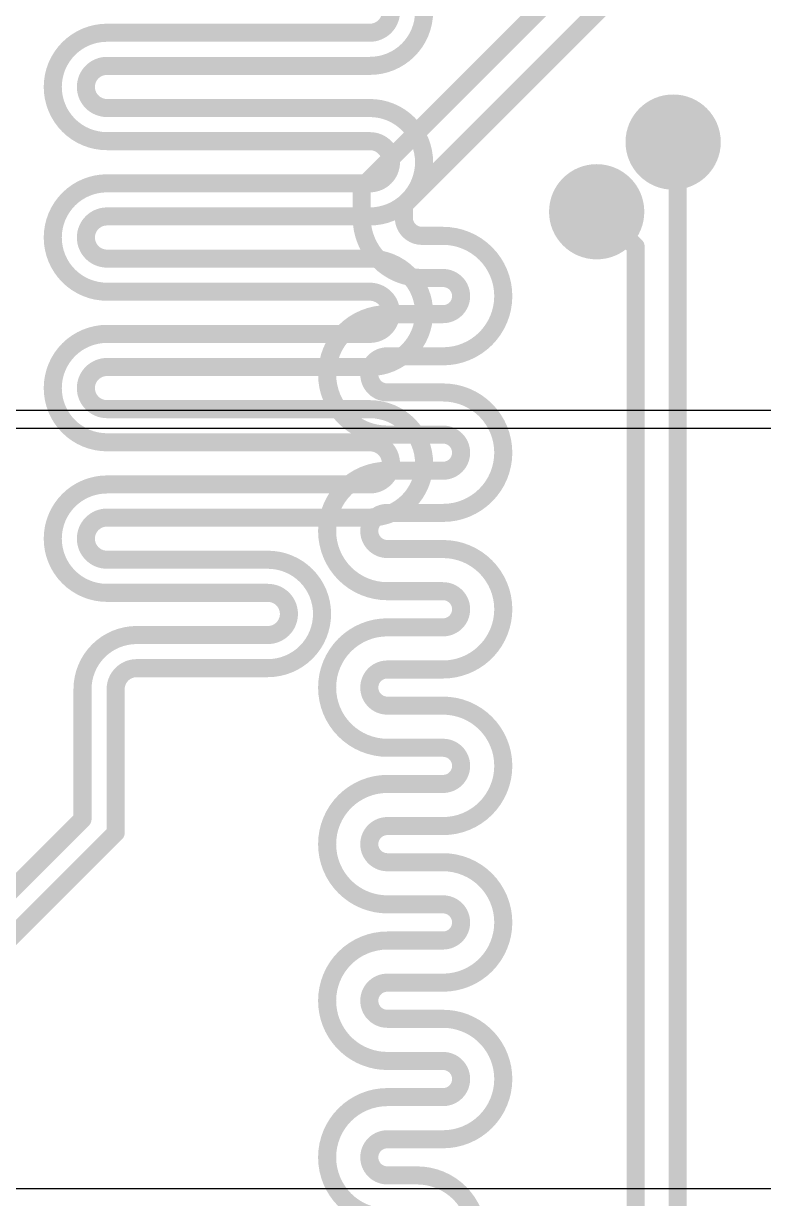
# Model space of a CAD drawing. Header units: millimetres. Extents: x 0 to 172, y 0 to 138.
# Drawn here: x 84.93 to 91.17, y 26.65 to 36.56 of the extents above; entities that cross this region are included whole.
import ezdxf

# ---------------------------------------------------------------- set-up
doc = ezdxf.new("R2010")
doc.units = ezdxf.units.MM
for name, color, linetype in [('BottomLayer', 5, 'Continuous'), ('BottomSolder', 6, 'Continuous'), ('TopLayer', 1, 'Continuous'), ('TopSolder', 216, 'Continuous'), ('ViaHoleLayer', 16, 'Continuous')]:
    doc.layers.add(name, color=color, linetype=linetype)

msp = doc.modelspace()

# ---------------------------------------------------------------- hatches: boundary and pattern name
at = {"layer": 'BottomLayer'}
h = msp.add_hatch(color=5, dxfattribs=at)
edge = h.paths.add_edge_path()
edge.add_arc((90.4084171, 35.5634036), 0.2999994, 0, 360)
h = msp.add_hatch(color=5, dxfattribs=at)
edge = h.paths.add_edge_path()
edge.add_arc((89.7636, 34.9758), 0.2999994, 0, 360)
at = {"layer": 'BottomSolder'}
h = msp.add_hatch(color=6, dxfattribs=at)
edge = h.paths.add_edge_path()
edge.add_arc((90.4084171, 35.5634036), 0.4015993999999999, 0, 360)
h = msp.add_hatch(color=6, dxfattribs=at)
edge = h.paths.add_edge_path()
edge.add_arc((89.7636, 34.9758), 0.4015993999999999, 0, 360)
at = {"layer": 'TopLayer'}
h = msp.add_hatch(color=1, dxfattribs=at)
edge = h.paths.add_edge_path()
edge.add_arc((90.4084171, 35.5634036), 0.2999994, 0, 360)
h = msp.add_hatch(color=1, dxfattribs=at)
edge = h.paths.add_edge_path()
edge.add_arc((89.7636, 34.9758), 0.2999994, 0, 360)
at = {"layer": 'TopSolder'}
h = msp.add_hatch(color=216, dxfattribs=at)
edge = h.paths.add_edge_path()
edge.add_arc((90.4084171, 35.5634036), 0.4015993999999999, 0, 360)
h = msp.add_hatch(color=216, dxfattribs=at)
edge = h.paths.add_edge_path()
edge.add_arc((89.7636, 34.9758), 0.4015993999999999, 0, 360)
at = {"layer": 'ViaHoleLayer'}
h = msp.add_hatch(color=16, dxfattribs=at)
edge = h.paths.add_edge_path()
edge.add_arc((90.4084171, 35.5634036), 0.1499997, 0, 360)
h = msp.add_hatch(color=16, dxfattribs=at)
edge = h.paths.add_edge_path()
edge.add_arc((89.7636, 34.9758), 0.1499997, 0, 360)

# ---------------------------------------------------------------- linework, layer by layer
at = {"layer": 'BottomLayer'}
for p, q in [((103.7336, 33.2994), (31.0642, 33.2994)), ((81.16189761999999, 26.73753606), (89.3361307, 26.73753606)), ((89.3361307, 26.73753606), (92.39278448, 26.73753606))]:
    msp.add_line(p, q, dxfattribs=at)
at = {"layer": 'BottomLayer', "const_width": 0.1524}
for points in [[(87.85126702, 37.12075634, -0.9999999999999999), (87.85126702, 36.20635634)], [(87.85126702, 36.84135634, -0.9999999999999999), (87.85126702, 36.48575634)], [(85.63481222, 35.57135634, -0.9999999999999999), (85.63481222, 36.48575634)], [(85.63481222, 35.85075634, -0.9999999999999999), (85.63481222, 36.20635634)], [(87.85126702, 35.85075634, -0.9999999999999999), (87.85126702, 34.93635634)], [(87.85126702, 35.57135634, -0.9999999999999999), (87.85126702, 35.21575634)], [(85.63481222, 34.30135634, -0.9999999999999999), (85.63481222, 35.21575634)], [(85.63481222, 34.58075633999999, -0.9999999999999999), (85.63481222, 34.93635634)], [(87.85126702, 34.58075633999999, -0.9999999999999999), (87.85126702, 33.66635634)], [(87.85126702, 34.30135634, -0.9999999999999999), (87.85126702, 33.94575634)], [(85.63481222, 33.03135633999999, -0.9999999999999999), (85.63481222, 33.94575634)], [(85.63481222, 33.31075634, -0.9999999999999999), (85.63481222, 33.66635634)], [(87.85126702, 33.31075634, -0.9999999999999999), (87.85126702, 32.39635634)], [(87.85126702, 33.03135633999999, -0.9999999999999999), (87.85126702, 32.67575634)], [(85.63481222, 31.76135634, -0.9999999999999999), (85.63481222, 32.67575634)], [(85.63481222, 32.04075634, -0.9999999999999999), (85.63481222, 32.39635634)], [(86.99096139999999, 32.04075634, -0.9999999999999999), (86.99096139999999, 31.12635634)], [(86.99096139999999, 31.76135634, -0.9999999999999999), (86.99096139999999, 31.40575634)], [(85.42840165999999, 30.94855634, -0.4142135623730951), (85.88560165999999, 31.40575634)], [(85.70780166, 30.94855634, -0.4142135623730951), (85.88560165999999, 31.12635634)]]:
    msp.add_lwpolyline(points, format="xyb", dxfattribs=at)
for points in [[(85.63481222, 36.48575634), (87.85126702, 36.48575634)], [(85.63481222, 36.20635634), (87.85126702, 36.20635634)], [(85.63481222, 35.85075634), (87.85126702, 35.85075634)], [(85.63481222, 35.57135634), (87.85126702, 35.57135634)], [(85.63481222, 35.21575634), (87.85126702, 35.21575634)], [(85.63481222, 34.93635634), (87.85126702, 34.93635634)], [(85.63481222, 34.58075633999999), (87.85126702, 34.58075633999999)], [(85.63481222, 34.30135634), (87.85126702, 34.30135634)], [(85.63481222, 33.94575634), (87.85126702, 33.94575634)], [(85.63481222, 33.66635634), (87.85126702, 33.66635634)], [(85.63481222, 33.31075634), (87.85126702, 33.31075634)], [(85.63481222, 33.03135633999999), (87.85126702, 33.03135633999999)], [(85.63481222, 32.67575634), (87.85126702, 32.67575634)], [(85.63481222, 32.39635634), (87.85126702, 32.39635634)], [(85.63481222, 32.04075634), (86.99096139999999, 32.04075634)], [(85.63481222, 31.76135634), (86.99096139999999, 31.76135634)], [(85.88560165999999, 31.40575634), (86.99096139999999, 31.40575634)], [(85.88560165999999, 31.12635634), (86.99096139999999, 31.12635634)], [(85.42840165999999, 29.85245236), (85.42840165999999, 30.94855634)], [(85.70780166, 29.73672488), (85.70780166, 30.94855634)], [(85.10141222, 29.52546292), (85.42840165999999, 29.85245236)], [(85.31174453999999, 29.34066776), (85.70780166, 29.73672488)], [(84.6446491, 29.0686998), (85.10141222, 29.52546292)], [(84.76037912, 28.7892998), (85.31174708, 29.34066776)], [(85.31174453999999, 29.34066776), (85.31174708, 29.34066776)]]:
    msp.add_lwpolyline(points, dxfattribs=at)
at = {"layer": 'BottomLayer', "const_width": 0.0762}
for points in [[(85.59671222, 36.48575634, 1), (85.67291222, 36.48575634, 1)], [(85.59671222, 36.48575634, 1), (85.67291222, 36.48575634, 1)], [(87.81316702, 36.48575634, 1), (87.88936702, 36.48575634, 1)], [(87.81316702, 36.48575634, 1), (87.88936702, 36.48575634, 1)], [(85.59671222, 36.20635634, 1), (85.67291222, 36.20635634, 1)], [(85.59671222, 36.20635634, 1), (85.67291222, 36.20635634, 1)], [(87.81316702, 36.20635634, 1), (87.88936702, 36.20635634, 1)], [(87.81316702, 36.20635634, 1), (87.88936702, 36.20635634, 1)], [(85.59671222, 35.85075634, 1), (85.67291222, 35.85075634, 1)], [(85.59671222, 35.85075634, 1), (85.67291222, 35.85075634, 1)], [(87.81316702, 35.85075634, 1), (87.88936702, 35.85075634, 1)], [(87.81316702, 35.85075634, 1), (87.88936702, 35.85075634, 1)], [(85.59671222, 35.57135634, 1), (85.67291222, 35.57135634, 1)], [(85.59671222, 35.57135634, 1), (85.67291222, 35.57135634, 1)], [(87.81316702, 35.57135634, 1), (87.88936702, 35.57135634, 1)], [(87.81316702, 35.57135634, 1), (87.88936702, 35.57135634, 1)], [(85.59671222, 35.21575634, 1), (85.67291222, 35.21575634, 1)], [(85.59671222, 35.21575634, 1), (85.67291222, 35.21575634, 1)], [(87.81316702, 35.21575634, 1), (87.88936702, 35.21575634, 1)], [(87.81316702, 35.21575634, 1), (87.88936702, 35.21575634, 1)], [(85.59671222, 34.93635634, 1), (85.67291222, 34.93635634, 1)], [(85.59671222, 34.93635634, 1), (85.67291222, 34.93635634, 1)], [(87.81316702, 34.93635634, 1), (87.88936702, 34.93635634, 1)], [(87.81316702, 34.93635634, 1), (87.88936702, 34.93635634, 1)], [(85.59671222, 34.58075633999999, 1), (85.67291222, 34.58075633999999, 1)], [(85.59671222, 34.58075633999999, 1), (85.67291222, 34.58075633999999, 1)], [(87.81316702, 34.58075633999999, 1), (87.88936702, 34.58075633999999, 1)], [(87.81316702, 34.58075633999999, 1), (87.88936702, 34.58075633999999, 1)], [(85.59671222, 34.30135634, 1), (85.67291222, 34.30135634, 1)], [(85.59671222, 34.30135634, 1), (85.67291222, 34.30135634, 1)], [(87.81316702, 34.30135634, 1), (87.88936702, 34.30135634, 1)], [(87.81316702, 34.30135634, 1), (87.88936702, 34.30135634, 1)], [(85.59671222, 33.94575634, 1), (85.67291222, 33.94575634, 1)], [(85.59671222, 33.94575634, 1), (85.67291222, 33.94575634, 1)], [(87.81316702, 33.94575634, 1), (87.88936702, 33.94575634, 1)], [(87.81316702, 33.94575634, 1), (87.88936702, 33.94575634, 1)], [(85.59671222, 33.66635634, 1), (85.67291222, 33.66635634, 1)], [(85.59671222, 33.66635634, 1), (85.67291222, 33.66635634, 1)], [(87.81316702, 33.66635634, 1), (87.88936702, 33.66635634, 1)], [(87.81316702, 33.66635634, 1), (87.88936702, 33.66635634, 1)], [(85.59671222, 33.31075634, 1), (85.67291222, 33.31075634, 1)], [(85.59671222, 33.31075634, 1), (85.67291222, 33.31075634, 1)], [(87.81316702, 33.31075634, 1), (87.88936702, 33.31075634, 1)], [(87.81316702, 33.31075634, 1), (87.88936702, 33.31075634, 1)], [(85.59671222, 33.03135633999999, 1), (85.67291222, 33.03135633999999, 1)], [(85.59671222, 33.03135633999999, 1), (85.67291222, 33.03135633999999, 1)], [(87.81316702, 33.03135633999999, 1), (87.88936702, 33.03135633999999, 1)], [(87.81316702, 33.03135633999999, 1), (87.88936702, 33.03135633999999, 1)], [(85.59671222, 32.67575634, 1), (85.67291222, 32.67575634, 1)], [(85.59671222, 32.67575634, 1), (85.67291222, 32.67575634, 1)], [(87.81316702, 32.67575634, 1), (87.88936702, 32.67575634, 1)], [(87.81316702, 32.67575634, 1), (87.88936702, 32.67575634, 1)], [(85.59671222, 32.39635634, 1), (85.67291222, 32.39635634, 1)], [(85.59671222, 32.39635634, 1), (85.67291222, 32.39635634, 1)], [(87.81316702, 32.39635634, 1), (87.88936702, 32.39635634, 1)], [(87.81316702, 32.39635634, 1), (87.88936702, 32.39635634, 1)], [(85.59671222, 32.04075634, 1), (85.67291222, 32.04075634, 1)], [(85.59671222, 32.04075634, 1), (85.67291222, 32.04075634, 1)], [(86.9528614, 32.04075634, 1), (87.02906139999999, 32.04075634, 1)], [(86.9528614, 32.04075634, 1), (87.02906139999999, 32.04075634, 1)], [(85.59671222, 31.76135634, 1), (85.67291222, 31.76135634, 1)], [(85.59671222, 31.76135634, 1), (85.67291222, 31.76135634, 1)], [(86.9528614, 31.76135634, 1), (87.02906139999999, 31.76135634, 1)], [(86.9528614, 31.76135634, 1), (87.02906139999999, 31.76135634, 1)], [(85.84750166, 31.40575634, 1), (85.92370165999999, 31.40575634, 1)], [(85.84750166, 31.40575634, 1), (85.92370165999999, 31.40575634, 1)], [(86.9528614, 31.40575634, 1), (87.02906139999999, 31.40575634, 1)], [(86.9528614, 31.40575634, 1), (87.02906139999999, 31.40575634, 1)], [(85.84750166, 31.12635634, 1), (85.92370165999999, 31.12635634, 1)], [(85.84750166, 31.12635634, 1), (85.92370165999999, 31.12635634, 1)], [(86.9528614, 31.12635634, 1), (87.02906139999999, 31.12635634, 1)], [(86.9528614, 31.12635634, 1), (87.02906139999999, 31.12635634, 1)], [(85.39030165999999, 30.94855634, 1), (85.46650165999999, 30.94855634, 1)], [(85.39030165999999, 30.94855634, 1), (85.46650165999999, 30.94855634, 1)], [(85.66970166, 30.94855634, 1), (85.74590166, 30.94855634, 1)], [(85.66970166, 30.94855634, 1), (85.74590166, 30.94855634, 1)], [(85.39030165999999, 29.85245236, 1), (85.46650165999999, 29.85245236, 1)], [(85.39030165999999, 29.85245236, 1), (85.46650165999999, 29.85245236, 1)], [(85.66970166, 29.73672488, 1), (85.74590166, 29.73672488, 1)], [(85.66970166, 29.73672488, 1), (85.74590166, 29.73672488, 1)], [(85.06331222, 29.52546292, 1), (85.13951221999999, 29.52546292, 1)], [(85.06331222, 29.52546292, 1), (85.13951221999999, 29.52546292, 1)], [(85.27364454, 29.34066776, 1), (85.34984453999999, 29.34066776, 1)], [(85.27364454, 29.34066776, 1), (85.34984453999999, 29.34066776, 1)], [(85.27364708, 29.34066776, 1), (85.34984708, 29.34066776, 1)], [(85.27364708, 29.34066776, 1), (85.34984708, 29.34066776, 1)]]:
    msp.add_lwpolyline(points, format="xyb", close=True, dxfattribs=at)
at = {"layer": 'TopLayer'}
msp.add_line((103.7336, 33.147), (31.0642, 33.147), dxfattribs=at)
at = {"layer": 'TopLayer', "const_width": 0.1524}
for points in [[(88.11258475999999, 35.50918476), (90.34779999999999, 37.7444)], [(88.61547682, 35.50918476), (90.7034, 37.59710793999999)], [(87.7824, 35.17899999999999), (88.11258475999999, 35.50918476)], [(88.138, 35.03171048), (88.61547428, 35.50918476)], [(88.61547428, 35.50918476), (88.61547682, 35.50918476)], [(90.4084171, 35.5634036), (90.44741118, 35.52440952)], [(90.44741118, 24.19586474), (90.44741118, 35.52440952)], [(87.7824, 34.92497206), (87.7824, 35.17899999999999)], [(88.138, 34.92497206), (88.138, 35.03171048)], [(89.7636, 34.9758), (89.79872311999999, 34.9758)], [(89.79872311999999, 34.9758), (90.09181118, 34.68271194)], [(88.29039999999999, 34.77257206), (88.4682, 34.77257206)], [(90.09181118, 24.04857268), (90.09181118, 34.68271194)], [(88.29039999999999, 34.41697206), (88.4682, 34.41697206)], [(88.62059746, 34.26457206), (88.62059746, 34.2645746)], [(88.97619746, 34.26457206), (88.97619746, 34.2645746)], [(87.99887403999999, 34.1121746), (88.4682, 34.1121746)], [(87.99887403999999, 33.7565746), (88.4682, 33.7565746)], [(87.49087657999999, 33.6041746), (87.49087657999999, 33.60417714)], [(87.84647658, 33.6041746), (87.84647658, 33.60417714)], [(87.99887403999999, 33.45177714), (88.4682, 33.45177714)], [(87.99887403999999, 33.09617714), (88.4682, 33.09617714)], [(88.62059746, 32.94377714), (88.62059746, 32.94377968)], [(88.97619746, 32.94377714), (88.97619746, 32.94377968)], [(87.99887403999999, 32.79137968), (88.4682, 32.79137968)], [(87.99887403999999, 32.43577968), (88.4682, 32.43577968)], [(87.49087657999999, 32.28337968), (87.49087657999999, 32.28338222)], [(87.84647658, 32.28337968), (87.84647658, 32.28338222)], [(87.99887403999999, 32.13098222), (88.4682, 32.13098222)], [(87.99887403999999, 31.77538222), (88.4682, 31.77538222)], [(88.62059746, 31.62298222), (88.62059746, 31.62298476)], [(88.97619746, 31.62298222), (88.97619746, 31.62298476)], [(87.99887403999999, 31.47058476), (88.4682, 31.47058476)], [(87.99887403999999, 31.11498476), (88.4682, 31.11498476)], [(87.49087657999999, 30.96258476), (87.49087657999999, 30.9625873)], [(87.84647658, 30.96258476), (87.84647658, 30.9625873)], [(87.99887403999999, 30.8101873), (88.4682, 30.8101873)], [(87.99887403999999, 30.4545873), (88.4682, 30.4545873)], [(88.62059746, 30.3021873), (88.62059746, 30.30218984)], [(88.97619746, 30.3021873), (88.97619746, 30.30218984)], [(87.99887403999999, 30.14978984), (88.4682, 30.14978984)], [(87.99887403999999, 29.79418984), (88.4682, 29.79418984)], [(87.49087657999999, 29.64178984), (87.49087657999999, 29.64179238)], [(87.84647658, 29.64178984), (87.84647658, 29.64179238)], [(87.99887403999999, 29.48939238), (88.4682, 29.48939238)], [(87.99887403999999, 29.13379238), (88.4682, 29.13379238)], [(88.62059746, 28.98139238), (88.62059746, 28.98139492)], [(88.97619746, 28.98139238), (88.97619746, 28.98139492)], [(87.99887403999999, 28.82899492), (88.4682, 28.82899492)], [(87.99887403999999, 28.47339492), (88.4682, 28.47339492)], [(87.49087657999999, 28.32099492), (87.49087657999999, 28.32099746)], [(87.84647658, 28.32099492), (87.84647658, 28.32099746)], [(87.99887403999999, 28.16859746), (88.4682, 28.16859746)], [(87.99887403999999, 27.81299745999999), (88.4682, 27.81299745999999)], [(88.62059746, 27.66059745999999), (88.62059746, 27.6606)], [(88.97619746, 27.66059745999999), (88.97619746, 27.6606)], [(87.99887403999999, 27.5082), (88.4682, 27.5082)], [(87.99887403999999, 27.1526), (88.4682, 27.1526)], [(87.49087657999999, 27.0002), (87.49087657999999, 27.00020254)], [(87.84647658, 27.0002), (87.84647658, 27.00020254)], [(87.99887403999999, 26.84780254), (88.24918342, 26.84780254)]]:
    msp.add_lwpolyline(points, dxfattribs=at)
at = {"layer": 'TopLayer', "const_width": 0.0762}
for points in [[(88.07448475999999, 35.50918476, 1), (88.15068475999999, 35.50918476, 1)], [(88.07448475999999, 35.50918476, 1), (88.15068475999999, 35.50918476, 1)], [(88.57737428, 35.50918476, 1), (88.65357427999999, 35.50918476, 1)], [(88.57737428, 35.50918476, 1), (88.65357427999999, 35.50918476, 1)], [(88.57737682, 35.50918476, 1), (88.65357682, 35.50918476, 1)], [(88.57737682, 35.50918476, 1), (88.65357682, 35.50918476, 1)], [(90.3703171, 35.5634036, 1), (90.4465171, 35.5634036, 1)], [(90.40931118, 35.52440952, 1), (90.48551117999999, 35.52440952, 1)], [(90.40931118, 35.52440952, 1), (90.48551117999999, 35.52440952, 1)], [(87.7443, 35.17899999999999, 1), (87.8205, 35.17899999999999, 1)], [(87.7443, 35.17899999999999, 1), (87.8205, 35.17899999999999, 1)], [(88.0999, 35.03171048, 1), (88.17609999999999, 35.03171048, 1)], [(88.0999, 35.03171048, 1), (88.17609999999999, 35.03171048, 1)], [(87.7443, 34.92497206, 1), (87.8205, 34.92497206, 1)], [(87.7443, 34.92497206, 1), (87.8205, 34.92497206, 1)], [(88.0999, 34.92497206, 1), (88.17609999999999, 34.92497206, 1)], [(88.0999, 34.92497206, 1), (88.17609999999999, 34.92497206, 1)], [(89.7255, 34.9758, 1), (89.8017, 34.9758, 1)], [(89.76062312, 34.9758, 1), (89.83682311999999, 34.9758, 1)], [(89.76062312, 34.9758, 1), (89.83682311999999, 34.9758, 1)], [(88.25229999999999, 34.77257206, 1), (88.32849999999999, 34.77257206, 1)], [(88.25229999999999, 34.77257206, 1), (88.32849999999999, 34.77257206, 1)], [(88.4301, 34.77257206, 1), (88.5063, 34.77257206, 1)], [(88.4301, 34.77257206, 1), (88.5063, 34.77257206, 1)], [(90.05371118, 34.68271194, 1), (90.12991118, 34.68271194, 1)], [(90.05371118, 34.68271194, 1), (90.12991118, 34.68271194, 1)], [(88.25229999999999, 34.41697206, 1), (88.32849999999999, 34.41697206, 1)], [(88.25229999999999, 34.41697206, 1), (88.32849999999999, 34.41697206, 1)], [(88.4301, 34.41697206, 1), (88.5063, 34.41697206, 1)], [(88.4301, 34.41697206, 1), (88.5063, 34.41697206, 1)], [(88.58249746, 34.2645746, 1), (88.65869746, 34.2645746, 1)], [(88.58249746, 34.2645746, 1), (88.65869746, 34.2645746, 1)], [(88.58249746, 34.26457206, 1), (88.65869746, 34.26457206, 1)], [(88.58249746, 34.26457206, 1), (88.65869746, 34.26457206, 1)], [(88.93809746, 34.2645746, 1), (89.01429746, 34.2645746, 1)], [(88.93809746, 34.2645746, 1), (89.01429746, 34.2645746, 1)], [(88.93809746, 34.26457206, 1), (89.01429746, 34.26457206, 1)], [(88.93809746, 34.26457206, 1), (89.01429746, 34.26457206, 1)], [(87.96077403999999, 34.1121746, 1), (88.03697403999999, 34.1121746, 1)], [(87.96077403999999, 34.1121746, 1), (88.03697403999999, 34.1121746, 1)], [(88.4301, 34.1121746, 1), (88.5063, 34.1121746, 1)], [(88.4301, 34.1121746, 1), (88.5063, 34.1121746, 1)], [(87.96077403999999, 33.7565746, 1), (88.03697403999999, 33.7565746, 1)], [(87.96077403999999, 33.7565746, 1), (88.03697403999999, 33.7565746, 1)], [(88.4301, 33.7565746, 1), (88.5063, 33.7565746, 1)], [(88.4301, 33.7565746, 1), (88.5063, 33.7565746, 1)], [(87.45277658, 33.60417714, 1), (87.52897657999999, 33.60417714, 1)], [(87.45277658, 33.60417714, 1), (87.52897657999999, 33.60417714, 1)], [(87.45277658, 33.6041746, 1), (87.52897657999999, 33.6041746, 1)], [(87.45277658, 33.6041746, 1), (87.52897657999999, 33.6041746, 1)], [(87.80837658, 33.60417714, 1), (87.88457658, 33.60417714, 1)], [(87.80837658, 33.60417714, 1), (87.88457658, 33.60417714, 1)], [(87.80837658, 33.6041746, 1), (87.88457658, 33.6041746, 1)], [(87.80837658, 33.6041746, 1), (87.88457658, 33.6041746, 1)], [(87.96077403999999, 33.45177714, 1), (88.03697403999999, 33.45177714, 1)], [(87.96077403999999, 33.45177714, 1), (88.03697403999999, 33.45177714, 1)], [(88.4301, 33.45177714, 1), (88.5063, 33.45177714, 1)], [(88.4301, 33.45177714, 1), (88.5063, 33.45177714, 1)], [(87.96077403999999, 33.09617714, 1), (88.03697403999999, 33.09617714, 1)], [(87.96077403999999, 33.09617714, 1), (88.03697403999999, 33.09617714, 1)], [(88.4301, 33.09617714, 1), (88.5063, 33.09617714, 1)], [(88.4301, 33.09617714, 1), (88.5063, 33.09617714, 1)], [(88.58249746, 32.94377968, 1), (88.65869746, 32.94377968, 1)], [(88.58249746, 32.94377968, 1), (88.65869746, 32.94377968, 1)], [(88.58249746, 32.94377714, 1), (88.65869746, 32.94377714, 1)], [(88.58249746, 32.94377714, 1), (88.65869746, 32.94377714, 1)], [(88.93809746, 32.94377968, 1), (89.01429746, 32.94377968, 1)], [(88.93809746, 32.94377968, 1), (89.01429746, 32.94377968, 1)], [(88.93809746, 32.94377714, 1), (89.01429746, 32.94377714, 1)], [(88.93809746, 32.94377714, 1), (89.01429746, 32.94377714, 1)], [(87.96077403999999, 32.79137968, 1), (88.03697403999999, 32.79137968, 1)], [(87.96077403999999, 32.79137968, 1), (88.03697403999999, 32.79137968, 1)], [(88.4301, 32.79137968, 1), (88.5063, 32.79137968, 1)], [(88.4301, 32.79137968, 1), (88.5063, 32.79137968, 1)], [(87.96077403999999, 32.43577968, 1), (88.03697403999999, 32.43577968, 1)], [(87.96077403999999, 32.43577968, 1), (88.03697403999999, 32.43577968, 1)], [(88.4301, 32.43577968, 1), (88.5063, 32.43577968, 1)], [(88.4301, 32.43577968, 1), (88.5063, 32.43577968, 1)], [(87.45277658, 32.28338222, 1), (87.52897657999999, 32.28338222, 1)], [(87.45277658, 32.28338222, 1), (87.52897657999999, 32.28338222, 1)], [(87.45277658, 32.28337968, 1), (87.52897657999999, 32.28337968, 1)], [(87.45277658, 32.28337968, 1), (87.52897657999999, 32.28337968, 1)], [(87.80837658, 32.28338222, 1), (87.88457658, 32.28338222, 1)], [(87.80837658, 32.28338222, 1), (87.88457658, 32.28338222, 1)], [(87.80837658, 32.28337968, 1), (87.88457658, 32.28337968, 1)], [(87.80837658, 32.28337968, 1), (87.88457658, 32.28337968, 1)], [(87.96077403999999, 32.13098222, 1), (88.03697403999999, 32.13098222, 1)], [(87.96077403999999, 32.13098222, 1), (88.03697403999999, 32.13098222, 1)], [(88.4301, 32.13098222, 1), (88.5063, 32.13098222, 1)], [(88.4301, 32.13098222, 1), (88.5063, 32.13098222, 1)], [(87.96077403999999, 31.77538222, 1), (88.03697403999999, 31.77538222, 1)], [(87.96077403999999, 31.77538222, 1), (88.03697403999999, 31.77538222, 1)], [(88.4301, 31.77538222, 1), (88.5063, 31.77538222, 1)], [(88.4301, 31.77538222, 1), (88.5063, 31.77538222, 1)], [(88.58249746, 31.62298476, 1), (88.65869746, 31.62298476, 1)], [(88.58249746, 31.62298476, 1), (88.65869746, 31.62298476, 1)], [(88.58249746, 31.62298222, 1), (88.65869746, 31.62298222, 1)], [(88.58249746, 31.62298222, 1), (88.65869746, 31.62298222, 1)], [(88.93809746, 31.62298476, 1), (89.01429746, 31.62298476, 1)], [(88.93809746, 31.62298476, 1), (89.01429746, 31.62298476, 1)], [(88.93809746, 31.62298222, 1), (89.01429746, 31.62298222, 1)], [(88.93809746, 31.62298222, 1), (89.01429746, 31.62298222, 1)], [(87.96077403999999, 31.47058476, 1), (88.03697403999999, 31.47058476, 1)], [(87.96077403999999, 31.47058476, 1), (88.03697403999999, 31.47058476, 1)], [(88.4301, 31.47058476, 1), (88.5063, 31.47058476, 1)], [(88.4301, 31.47058476, 1), (88.5063, 31.47058476, 1)], [(87.96077403999999, 31.11498476, 1), (88.03697403999999, 31.11498476, 1)], [(87.96077403999999, 31.11498476, 1), (88.03697403999999, 31.11498476, 1)], [(88.4301, 31.11498476, 1), (88.5063, 31.11498476, 1)], [(88.4301, 31.11498476, 1), (88.5063, 31.11498476, 1)], [(87.45277658, 30.9625873, 1), (87.52897657999999, 30.9625873, 1)], [(87.45277658, 30.9625873, 1), (87.52897657999999, 30.9625873, 1)], [(87.45277658, 30.96258476, 1), (87.52897657999999, 30.96258476, 1)], [(87.45277658, 30.96258476, 1), (87.52897657999999, 30.96258476, 1)], [(87.80837658, 30.9625873, 1), (87.88457658, 30.9625873, 1)], [(87.80837658, 30.9625873, 1), (87.88457658, 30.9625873, 1)], [(87.80837658, 30.96258476, 1), (87.88457658, 30.96258476, 1)], [(87.80837658, 30.96258476, 1), (87.88457658, 30.96258476, 1)], [(87.96077403999999, 30.8101873, 1), (88.03697403999999, 30.8101873, 1)], [(87.96077403999999, 30.8101873, 1), (88.03697403999999, 30.8101873, 1)], [(88.4301, 30.8101873, 1), (88.5063, 30.8101873, 1)], [(88.4301, 30.8101873, 1), (88.5063, 30.8101873, 1)], [(87.96077403999999, 30.4545873, 1), (88.03697403999999, 30.4545873, 1)], [(87.96077403999999, 30.4545873, 1), (88.03697403999999, 30.4545873, 1)], [(88.4301, 30.4545873, 1), (88.5063, 30.4545873, 1)], [(88.4301, 30.4545873, 1), (88.5063, 30.4545873, 1)], [(88.58249746, 30.30218984, 1), (88.65869746, 30.30218984, 1)], [(88.58249746, 30.30218984, 1), (88.65869746, 30.30218984, 1)], [(88.58249746, 30.3021873, 1), (88.65869746, 30.3021873, 1)], [(88.58249746, 30.3021873, 1), (88.65869746, 30.3021873, 1)], [(88.93809746, 30.30218984, 1), (89.01429746, 30.30218984, 1)], [(88.93809746, 30.30218984, 1), (89.01429746, 30.30218984, 1)], [(88.93809746, 30.3021873, 1), (89.01429746, 30.3021873, 1)], [(88.93809746, 30.3021873, 1), (89.01429746, 30.3021873, 1)], [(87.96077403999999, 30.14978984, 1), (88.03697403999999, 30.14978984, 1)], [(87.96077403999999, 30.14978984, 1), (88.03697403999999, 30.14978984, 1)], [(88.4301, 30.14978984, 1), (88.5063, 30.14978984, 1)], [(88.4301, 30.14978984, 1), (88.5063, 30.14978984, 1)], [(87.96077403999999, 29.79418984, 1), (88.03697403999999, 29.79418984, 1)], [(87.96077403999999, 29.79418984, 1), (88.03697403999999, 29.79418984, 1)], [(88.4301, 29.79418984, 1), (88.5063, 29.79418984, 1)], [(88.4301, 29.79418984, 1), (88.5063, 29.79418984, 1)], [(87.45277658, 29.64179238, 1), (87.52897657999999, 29.64179238, 1)], [(87.45277658, 29.64179238, 1), (87.52897657999999, 29.64179238, 1)], [(87.45277658, 29.64178984, 1), (87.52897657999999, 29.64178984, 1)], [(87.45277658, 29.64178984, 1), (87.52897657999999, 29.64178984, 1)], [(87.80837658, 29.64179238, 1), (87.88457658, 29.64179238, 1)], [(87.80837658, 29.64179238, 1), (87.88457658, 29.64179238, 1)], [(87.80837658, 29.64178984, 1), (87.88457658, 29.64178984, 1)], [(87.80837658, 29.64178984, 1), (87.88457658, 29.64178984, 1)], [(87.96077403999999, 29.48939238, 1), (88.03697403999999, 29.48939238, 1)], [(87.96077403999999, 29.48939238, 1), (88.03697403999999, 29.48939238, 1)], [(88.4301, 29.48939238, 1), (88.5063, 29.48939238, 1)], [(88.4301, 29.48939238, 1), (88.5063, 29.48939238, 1)], [(87.96077403999999, 29.13379238, 1), (88.03697403999999, 29.13379238, 1)], [(87.96077403999999, 29.13379238, 1), (88.03697403999999, 29.13379238, 1)], [(88.4301, 29.13379238, 1), (88.5063, 29.13379238, 1)], [(88.4301, 29.13379238, 1), (88.5063, 29.13379238, 1)], [(88.58249746, 28.98139492, 1), (88.65869746, 28.98139492, 1)], [(88.58249746, 28.98139492, 1), (88.65869746, 28.98139492, 1)], [(88.58249746, 28.98139238, 1), (88.65869746, 28.98139238, 1)], [(88.58249746, 28.98139238, 1), (88.65869746, 28.98139238, 1)], [(88.93809746, 28.98139492, 1), (89.01429746, 28.98139492, 1)], [(88.93809746, 28.98139492, 1), (89.01429746, 28.98139492, 1)], [(88.93809746, 28.98139238, 1), (89.01429746, 28.98139238, 1)], [(88.93809746, 28.98139238, 1), (89.01429746, 28.98139238, 1)], [(87.96077403999999, 28.82899492, 1), (88.03697403999999, 28.82899492, 1)], [(87.96077403999999, 28.82899492, 1), (88.03697403999999, 28.82899492, 1)], [(88.4301, 28.82899492, 1), (88.5063, 28.82899492, 1)], [(88.4301, 28.82899492, 1), (88.5063, 28.82899492, 1)], [(87.96077403999999, 28.47339492, 1), (88.03697403999999, 28.47339492, 1)], [(87.96077403999999, 28.47339492, 1), (88.03697403999999, 28.47339492, 1)], [(88.4301, 28.47339492, 1), (88.5063, 28.47339492, 1)], [(88.4301, 28.47339492, 1), (88.5063, 28.47339492, 1)], [(87.45277658, 28.32099746, 1), (87.52897657999999, 28.32099746, 1)], [(87.45277658, 28.32099746, 1), (87.52897657999999, 28.32099746, 1)], [(87.45277658, 28.32099492, 1), (87.52897657999999, 28.32099492, 1)], [(87.45277658, 28.32099492, 1), (87.52897657999999, 28.32099492, 1)], [(87.80837658, 28.32099746, 1), (87.88457658, 28.32099746, 1)], [(87.80837658, 28.32099746, 1), (87.88457658, 28.32099746, 1)], [(87.80837658, 28.32099492, 1), (87.88457658, 28.32099492, 1)], [(87.80837658, 28.32099492, 1), (87.88457658, 28.32099492, 1)], [(87.96077403999999, 28.16859746, 1), (88.03697403999999, 28.16859746, 1)], [(87.96077403999999, 28.16859746, 1), (88.03697403999999, 28.16859746, 1)], [(88.4301, 28.16859746, 1), (88.5063, 28.16859746, 1)], [(88.4301, 28.16859746, 1), (88.5063, 28.16859746, 1)], [(87.96077403999999, 27.81299745999999, 1), (88.03697403999999, 27.81299745999999, 1)], [(87.96077403999999, 27.81299745999999, 1), (88.03697403999999, 27.81299745999999, 1)], [(88.4301, 27.81299745999999, 1), (88.5063, 27.81299745999999, 1)], [(88.4301, 27.81299745999999, 1), (88.5063, 27.81299745999999, 1)], [(88.58249746, 27.6606, 1), (88.65869746, 27.6606, 1)], [(88.58249746, 27.6606, 1), (88.65869746, 27.6606, 1)], [(88.58249746, 27.66059745999999, 1), (88.65869746, 27.66059745999999, 1)], [(88.58249746, 27.66059745999999, 1), (88.65869746, 27.66059745999999, 1)], [(88.93809746, 27.6606, 1), (89.01429746, 27.6606, 1)], [(88.93809746, 27.6606, 1), (89.01429746, 27.6606, 1)], [(88.93809746, 27.66059745999999, 1), (89.01429746, 27.66059745999999, 1)], [(88.93809746, 27.66059745999999, 1), (89.01429746, 27.66059745999999, 1)], [(87.96077403999999, 27.5082, 1), (88.03697403999999, 27.5082, 1)], [(87.96077403999999, 27.5082, 1), (88.03697403999999, 27.5082, 1)], [(88.4301, 27.5082, 1), (88.5063, 27.5082, 1)], [(88.4301, 27.5082, 1), (88.5063, 27.5082, 1)], [(87.96077403999999, 27.1526, 1), (88.03697403999999, 27.1526, 1)], [(87.96077403999999, 27.1526, 1), (88.03697403999999, 27.1526, 1)], [(88.4301, 27.1526, 1), (88.5063, 27.1526, 1)], [(88.4301, 27.1526, 1), (88.5063, 27.1526, 1)], [(87.45277658, 27.00020254, 1), (87.52897657999999, 27.00020254, 1)], [(87.45277658, 27.00020254, 1), (87.52897657999999, 27.00020254, 1)], [(87.45277658, 27.0002, 1), (87.52897657999999, 27.0002, 1)], [(87.45277658, 27.0002, 1), (87.52897657999999, 27.0002, 1)], [(87.80837658, 27.00020254, 1), (87.88457658, 27.00020254, 1)], [(87.80837658, 27.00020254, 1), (87.88457658, 27.00020254, 1)], [(87.80837658, 27.0002, 1), (87.88457658, 27.0002, 1)], [(87.80837658, 27.0002, 1), (87.88457658, 27.0002, 1)], [(87.96077403999999, 26.84780254, 1), (88.03697403999999, 26.84780254, 1)], [(87.96077403999999, 26.84780254, 1), (88.03697403999999, 26.84780254, 1)], [(88.21108342, 26.84780254, 1), (88.28728342, 26.84780254, 1)], [(88.21108342, 26.84780254, 1), (88.28728342, 26.84780254, 1)]]:
    msp.add_lwpolyline(points, format="xyb", close=True, dxfattribs=at)
at = {"layer": 'TopLayer', "const_width": 0.1524}
for points in [[(88.29039999999999, 34.41697206, -0.4142135623730951), (87.7824, 34.92497206)], [(88.29039999999999, 34.77257206, -0.4142135623730951), (88.138, 34.92497206)], [(88.4682, 34.77257206, -0.4142135623730951), (88.97619746, 34.2645746)], [(88.4682, 34.41697206, -0.4142135623730951), (88.62059746, 34.2645746)], [(88.62059746, 34.26457206, -0.4142135623730951), (88.4682, 34.1121746)], [(88.97619746, 34.26457206, -0.4142135623730951), (88.4682, 33.7565746)], [(87.49087657999999, 33.60417714, -0.4142135623730951), (87.99887403999999, 34.1121746)], [(87.84647658, 33.60417714, -0.4142135623730951), (87.99887403999999, 33.7565746)], [(87.99887403999999, 33.09617714, -0.4142135623730951), (87.49087657999999, 33.6041746)], [(87.99887403999999, 33.45177714, -0.4142135623730951), (87.84647658, 33.6041746)], [(88.4682, 33.45177714, -0.4142135623730951), (88.97619746, 32.94377968)], [(88.4682, 33.09617714, -0.4142135623730951), (88.62059746, 32.94377968)], [(88.62059746, 32.94377714, -0.4142135623730951), (88.4682, 32.79137968)], [(88.97619746, 32.94377714, -0.4142135623730951), (88.4682, 32.43577968)], [(87.49087657999999, 32.28338222, -0.4142135623730951), (87.99887403999999, 32.79137968)], [(87.84647658, 32.28338222, -0.4142135623730951), (87.99887403999999, 32.43577968)], [(87.99887403999999, 31.77538222, -0.4142135623730951), (87.49087657999999, 32.28337968)], [(87.99887403999999, 32.13098222, -0.4142135623730951), (87.84647658, 32.28337968)], [(88.4682, 32.13098222, -0.4142135623730951), (88.97619746, 31.62298476)], [(88.4682, 31.77538222, -0.4142135623730951), (88.62059746, 31.62298476)], [(88.62059746, 31.62298222, -0.4142135623730951), (88.4682, 31.47058476)], [(88.97619746, 31.62298222, -0.4142135623730951), (88.4682, 31.11498476)], [(87.49087657999999, 30.9625873, -0.4142135623730951), (87.99887403999999, 31.47058476)], [(87.84647658, 30.9625873, -0.4142135623730951), (87.99887403999999, 31.11498476)], [(87.99887403999999, 30.4545873, -0.4142135623730951), (87.49087657999999, 30.96258476)], [(87.99887403999999, 30.8101873, -0.4142135623730951), (87.84647658, 30.96258476)], [(88.4682, 30.8101873, -0.4142135623730951), (88.97619746, 30.30218984)], [(88.4682, 30.4545873, -0.4142135623730951), (88.62059746, 30.30218984)], [(88.62059746, 30.3021873, -0.4142135623730951), (88.4682, 30.14978984)], [(88.97619746, 30.3021873, -0.4142135623730951), (88.4682, 29.79418984)], [(87.49087657999999, 29.64179238, -0.4142135623730951), (87.99887403999999, 30.14978984)], [(87.84647658, 29.64179238, -0.4142135623730951), (87.99887403999999, 29.79418984)], [(87.99887403999999, 29.13379238, -0.4142135623730951), (87.49087657999999, 29.64178984)], [(87.99887403999999, 29.48939238, -0.4142135623730951), (87.84647658, 29.64178984)], [(88.4682, 29.48939238, -0.4142135623730951), (88.97619746, 28.98139492)], [(88.4682, 29.13379238, -0.4142135623730951), (88.62059746, 28.98139492)], [(88.62059746, 28.98139238, -0.4142135623730951), (88.4682, 28.82899492)], [(88.97619746, 28.98139238, -0.4142135623730951), (88.4682, 28.47339492)], [(87.49087657999999, 28.32099746, -0.4142135623730951), (87.99887403999999, 28.82899492)], [(87.84647658, 28.32099746, -0.4142135623730951), (87.99887403999999, 28.47339492)], [(87.99887403999999, 27.81299745999999, -0.4142135623730951), (87.49087657999999, 28.32099492)], [(87.99887403999999, 28.16859746, -0.4142135623730951), (87.84647658, 28.32099492)], [(88.4682, 28.16859746, -0.4142135623730951), (88.97619746, 27.6606)], [(88.4682, 27.81299745999999, -0.4142135623730951), (88.62059746, 27.6606)], [(88.62059746, 27.66059745999999, -0.4142135623730951), (88.4682, 27.5082)], [(88.97619746, 27.66059745999999, -0.4142135623730951), (88.4682, 27.1526)], [(87.49087657999999, 27.00020254, -0.4142135623730951), (87.99887403999999, 27.5082)], [(87.84647658, 27.00020254, -0.4142135623730951), (87.99887403999999, 27.1526)], [(87.99887403999999, 26.49220254, -0.4142135623730951), (87.49087657999999, 27.0002)], [(87.99887403999999, 26.84780254, -0.4142135623730951), (87.84647658, 27.0002)], [(88.24918342, 26.84780254, -0.4142135623730951), (88.75718087999999, 26.33980508)]]:
    msp.add_lwpolyline(points, format="xyb", dxfattribs=at)

doc.saveas('drawing.dxf')
